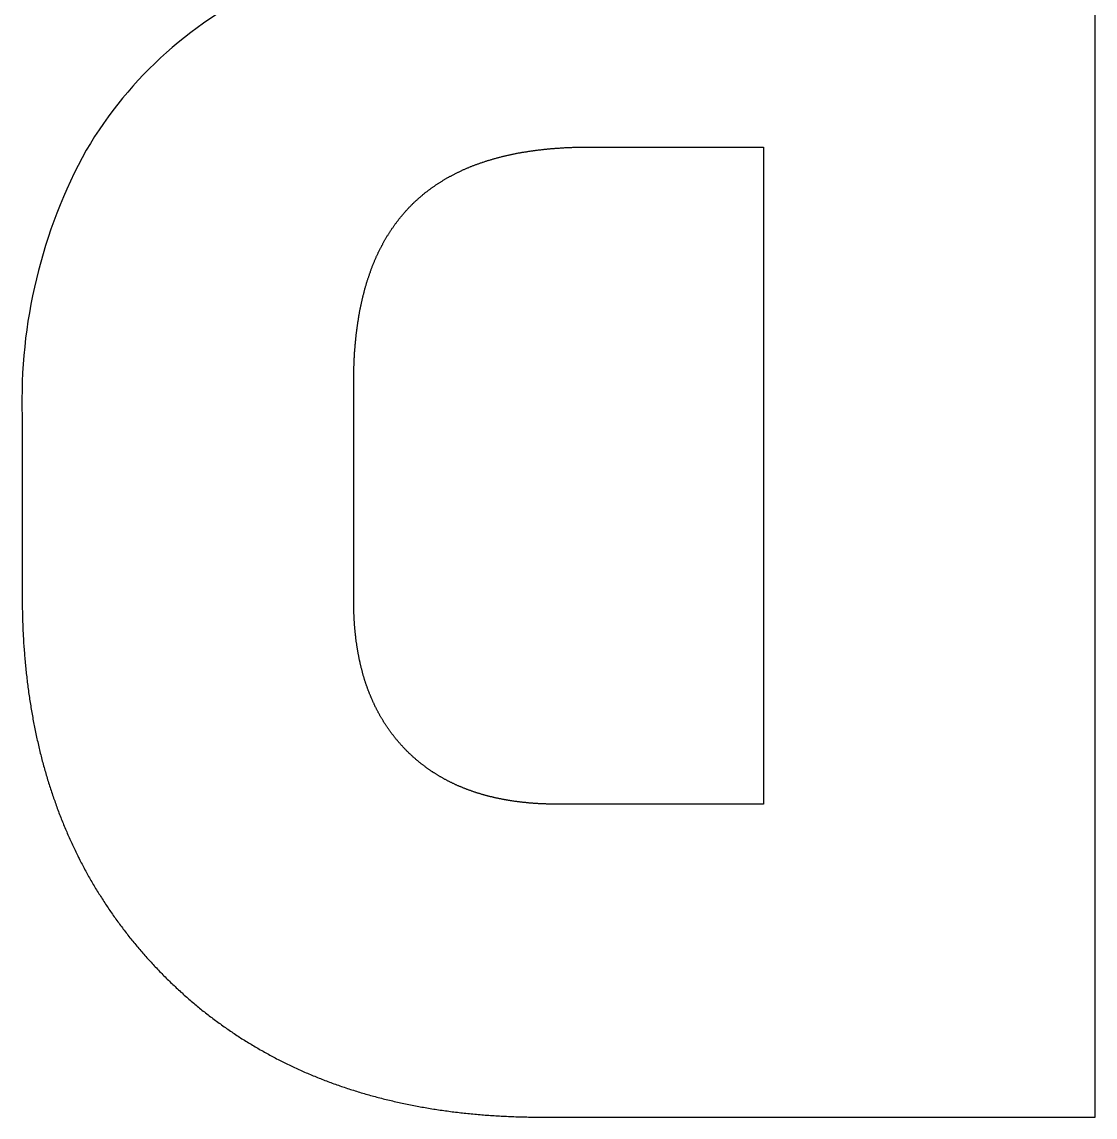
# Model space of a CAD drawing. Header units: millimetres. Extents: x -37 to 1379, y -2 to 984.
# Drawn here: x 124.74 to 137, y 417.44 to 429.94 of the extents above; entities that cross this region are included whole.
import ezdxf

# ---------------------------------------------------------------- set-up
doc = ezdxf.new("R2010")
doc.units = ezdxf.units.MM
doc.layers.get('0').update_dxf_attribs({"lineweight": 25, "true_color": 0xffffff})

msp = doc.modelspace()

# ---------------------------------------------------------------- linework, layer by layer
at = {"color": 5, "true_color": 0x0000ff, "flags": 128}
msp.add_lwpolyline([(127.604, 430.365, 0.156907), (125.479, 428.472, 0.134483), (124.747, 425.436), (124.747, 423.401), (124.747, 423.379), (124.747, 423.358), (124.747, 423.337), (124.747, 423.316), (124.747, 423.295), (124.747, 423.274), (124.748, 423.253), (124.748, 423.232), (124.749, 423.211), (124.749, 423.19), (124.75, 423.169), (124.75, 423.148), (124.751, 423.128), (124.751, 423.107), (124.752, 423.086), (124.753, 423.065), (124.754, 423.045), (124.755, 423.024), (124.755, 423.004), (124.756, 422.983), (124.757, 422.963), (124.758, 422.942), (124.76, 422.922), (124.761, 422.901), (124.762, 422.881), (124.763, 422.86), (124.764, 422.84), (124.766, 422.82), (124.767, 422.8), (124.769, 422.779), (124.77, 422.759), (124.772, 422.739), (124.773, 422.719), (124.775, 422.699), (124.777, 422.679), (124.778, 422.659), (124.78, 422.639), (124.782, 422.619), (124.784, 422.599), (124.786, 422.579), (124.788, 422.559), (124.79, 422.539), (124.792, 422.519), (124.794, 422.5), (124.796, 422.48), (124.799, 422.46), (124.801, 422.441), (124.803, 422.421), (124.805, 422.401), (124.808, 422.382), (124.81, 422.362), (124.813, 422.343), (124.815, 422.323), (124.818, 422.304), (124.821, 422.284), (124.824, 422.265), (124.826, 422.246), (124.829, 422.227), (124.832, 422.207), (124.835, 422.188), (124.838, 422.169), (124.841, 422.15), (124.844, 422.131), (124.847, 422.111), (124.85, 422.092), (124.853, 422.073), (124.857, 422.054), (124.86, 422.035), (124.863, 422.016), (124.867, 421.998), (124.87, 421.979), (124.874, 421.96), (124.877, 421.941), (124.881, 421.922), (124.885, 421.904), (124.888, 421.885), (124.892, 421.866), (124.896, 421.848), (124.9, 421.829), (124.904, 421.81), (124.908, 421.792), (124.912, 421.773), (124.916, 421.755), (124.92, 421.737), (124.924, 421.718), (124.928, 421.7), (124.932, 421.681), (124.937, 421.663), (124.941, 421.645), (124.945, 421.627), (124.95, 421.608), (124.954, 421.59), (124.959, 421.572), (124.963, 421.554), (124.968, 421.536), (124.973, 421.518), (124.977, 421.5), (124.982, 421.482), (124.987, 421.464), (124.992, 421.446), (124.997, 421.428), (125.002, 421.41), (125.007, 421.393), (125.012, 421.375), (125.017, 421.357), (125.022, 421.339), (125.027, 421.322), (125.033, 421.304), (125.038, 421.287), (125.043, 421.269), (125.049, 421.252), (125.054, 421.234), (125.06, 421.217), (125.065, 421.199), (125.071, 421.182), (125.077, 421.164), (125.082, 421.147), (125.088, 421.13), (125.094, 421.112), (125.1, 421.095), (125.106, 421.078), (125.112, 421.061), (125.118, 421.044), (125.124, 421.027), (125.13, 421.01), (125.136, 420.993), (125.142, 420.976), (125.148, 420.959), (125.155, 420.942), (125.161, 420.925), (125.167, 420.908), (125.174, 420.891), (125.18, 420.874), (125.187, 420.857), (125.194, 420.841), (125.2, 420.824), (125.207, 420.807), (125.214, 420.791), (125.22, 420.774), (125.227, 420.758), (125.234, 420.741), (125.241, 420.724), (125.248, 420.708), (125.255, 420.692), (125.262, 420.675), (125.269, 420.659), (125.277, 420.642), (125.284, 420.626), (125.291, 420.61), (125.298, 420.594), (125.306, 420.577), (125.313, 420.561), (125.321, 420.545), (125.328, 420.529), (125.336, 420.513), (125.343, 420.497), (125.351, 420.481), (125.359, 420.465), (125.367, 420.449), (125.374, 420.433), (125.382, 420.417), (125.39, 420.401), (125.398, 420.386), (125.406, 420.37), (125.414, 420.354), (125.422, 420.338), (125.431, 420.323), (125.439, 420.307), (125.447, 420.292), (125.455, 420.276), (125.464, 420.26), (125.472, 420.245), (125.481, 420.229), (125.489, 420.214), (125.498, 420.199), (125.506, 420.183), (125.515, 420.168), (125.524, 420.153), (125.532, 420.137), (125.541, 420.122), (125.55, 420.107), (125.559, 420.092), (125.568, 420.077), (125.577, 420.061), (125.586, 420.046), (125.595, 420.031), (125.604, 420.016), (125.613, 420.001), (125.623, 419.986), (125.632, 419.972), (125.641, 419.957), (125.651, 419.942), (125.66, 419.927), (125.67, 419.912), (125.679, 419.897), (125.689, 419.883), (125.698, 419.868), (125.708, 419.853), (125.718, 419.839), (125.728, 419.824), (125.737, 419.81), (125.747, 419.795), (125.757, 419.781), (125.767, 419.766), (125.777, 419.752), (125.787, 419.738), (125.797, 419.723), (125.808, 419.709), (125.818, 419.695), (125.828, 419.68), (125.838, 419.666), (125.849, 419.652), (125.859, 419.638), (125.87, 419.624), (125.88, 419.61), (125.891, 419.596), (125.901, 419.582), (125.912, 419.568), (125.923, 419.554), (125.934, 419.54), (125.944, 419.526), (125.955, 419.512), (125.966, 419.498), (125.977, 419.484), (125.988, 419.471), (125.999, 419.457), (126.01, 419.443), (126.021, 419.43), (126.033, 419.416), (126.044, 419.403), (126.055, 419.389), (126.067, 419.375), (126.078, 419.362), (126.089, 419.349), (126.101, 419.335), (126.112, 419.322), (126.124, 419.308), (126.136, 419.295), (126.147, 419.282), (126.159, 419.269), (126.171, 419.255), (126.183, 419.242), (126.195, 419.229), (126.207, 419.216), (126.219, 419.203), (126.231, 419.19), (126.243, 419.177), (126.255, 419.164), (126.267, 419.151), (126.279, 419.138), (126.292, 419.125), (126.304, 419.112), (126.316, 419.099), (126.329, 419.087), (126.341, 419.074), (126.354, 419.061), (126.366, 419.049), (126.379, 419.036), (126.392, 419.023), (126.404, 419.011), (126.417, 418.998), (126.43, 418.986), (126.442, 418.974), (126.455, 418.961), (126.468, 418.949), (126.481, 418.937), (126.494, 418.925), (126.507, 418.912), (126.52, 418.9), (126.533, 418.888), (126.546, 418.876), (126.559, 418.864), (126.572, 418.853), (126.585, 418.841), (126.598, 418.829), (126.612, 418.817), (126.625, 418.806), (126.638, 418.794), (126.651, 418.782), (126.665, 418.771), (126.678, 418.759), (126.692, 418.748), (126.705, 418.737), (126.719, 418.725), (126.732, 418.714), (126.746, 418.703), (126.759, 418.691), (126.773, 418.68), (126.786, 418.669), (126.8, 418.658), (126.814, 418.647), (126.828, 418.636), (126.841, 418.625), (126.855, 418.615), (126.869, 418.604), (126.883, 418.593), (126.897, 418.582), (126.911, 418.572), (126.925, 418.561), (126.939, 418.551), (126.953, 418.54), (126.967, 418.53), (126.981, 418.519), (126.995, 418.509), (127.01, 418.499), (127.024, 418.488), (127.038, 418.478), (127.052, 418.468), (127.067, 418.458), (127.081, 418.448), (127.095, 418.438), (127.11, 418.428), (127.124, 418.418), (127.139, 418.408), (127.153, 418.399), (127.168, 418.389), (127.183, 418.379), (127.197, 418.369), (127.212, 418.36), (127.227, 418.35), (127.241, 418.341), (127.256, 418.331), (127.271, 418.322), (127.286, 418.313), (127.301, 418.303), (127.315, 418.294), (127.33, 418.285), (127.345, 418.276), (127.36, 418.267), (127.375, 418.258), (127.39, 418.249), (127.406, 418.24), (127.421, 418.231), (127.436, 418.222), (127.451, 418.213), (127.466, 418.204), (127.482, 418.196), (127.497, 418.187), (127.512, 418.178), (127.528, 418.17), (127.543, 418.161), (127.558, 418.153), (127.574, 418.144), (127.589, 418.136), (127.605, 418.128), (127.621, 418.119), (127.636, 418.111), (127.652, 418.103), (127.668, 418.095), (127.683, 418.087), (127.699, 418.079), (127.715, 418.071), (127.731, 418.063), (127.746, 418.055), (127.762, 418.047), (127.778, 418.04), (127.794, 418.032), (127.81, 418.024), (127.826, 418.017), (127.842, 418.009), (127.858, 418.002), (127.874, 417.994), (127.891, 417.987), (127.907, 417.979), (127.923, 417.972), (127.939, 417.965), (127.956, 417.958), (127.972, 417.95), (127.988, 417.943), (128.005, 417.936), (128.021, 417.929), (128.038, 417.922), (128.054, 417.915), (128.071, 417.908), (128.087, 417.902), (128.104, 417.895), (128.12, 417.888), (128.137, 417.881), (128.154, 417.875), (128.17, 417.868), (128.187, 417.862), (128.204, 417.855), (128.221, 417.849), (128.238, 417.842), (128.255, 417.836), (128.272, 417.83), (128.288, 417.824), (128.305, 417.817), (128.323, 417.811), (128.34, 417.805), (128.357, 417.799), (128.374, 417.793), (128.391, 417.787), (128.408, 417.781), (128.425, 417.776), (128.443, 417.77), (128.46, 417.764), (128.477, 417.758), (128.495, 417.753), (128.512, 417.747), (128.53, 417.742), (128.547, 417.736), (128.565, 417.731), (128.582, 417.725), (128.6, 417.72), (128.617, 417.715), (128.635, 417.71), (128.653, 417.704), (128.67, 417.699), (128.688, 417.694), (128.706, 417.689), (128.724, 417.684), (128.741, 417.679), (128.759, 417.674), (128.777, 417.67), (128.795, 417.665), (128.813, 417.66), (128.831, 417.655), (128.849, 417.651), (128.867, 417.646), (128.885, 417.642), (128.904, 417.637), (128.922, 417.633), (128.94, 417.628), (128.958, 417.624), (128.976, 417.62), (128.995, 417.615), (129.013, 417.611), (129.032, 417.607), (129.05, 417.603), (129.068, 417.599), (129.087, 417.595), (129.105, 417.591), (129.124, 417.587), (129.143, 417.583), (129.161, 417.579), (129.18, 417.576), (129.198, 417.572), (129.217, 417.568), (129.236, 417.565), (129.255, 417.561), (129.274, 417.558), (129.292, 417.554), (129.311, 417.551), (129.33, 417.548), (129.349, 417.544), (129.368, 417.541), (129.387, 417.538), (129.406, 417.535), (129.425, 417.532), (129.445, 417.528), (129.464, 417.525), (129.483, 417.523), (129.502, 417.52), (129.521, 417.517), (129.541, 417.514), (129.56, 417.511), (129.579, 417.509), (129.599, 417.506), (129.618, 417.503), (129.638, 417.501), (129.657, 417.498), (129.677, 417.496), (129.696, 417.493), (129.716, 417.491), (129.735, 417.489), (129.755, 417.486), (129.775, 417.484), (129.795, 417.482), (129.814, 417.48), (129.834, 417.478), (129.854, 417.476), (129.874, 417.474), (129.894, 417.472), (129.914, 417.47), (129.934, 417.468), (129.954, 417.467), (129.974, 417.465), (129.994, 417.463), (130.014, 417.462), (130.034, 417.46), (130.054, 417.459), (130.074, 417.457), (130.095, 417.456), (130.115, 417.454), (130.135, 417.453), (130.156, 417.452), (130.176, 417.451), (130.196, 417.449), (130.217, 417.448), (130.237, 417.447), (130.258, 417.446), (130.278, 417.445), (130.299, 417.444), (130.32, 417.443), (130.34, 417.443), (130.361, 417.442), (130.382, 417.441), (130.402, 417.44), (130.423, 417.44), (130.444, 417.439), (130.465, 417.439), (130.486, 417.438), (130.507, 417.438), (130.528, 417.437), (130.549, 417.437), (130.57, 417.437), (130.591, 417.437), (130.612, 417.436), (130.633, 417.436), (130.654, 417.436), (130.675, 417.436), (136.997, 417.436), (136.997, 442.436)], format="xyb", dxfattribs=at)
msp.add_lwpolyline([(128.532, 425.829), (128.532, 425.84), (128.532, 425.85), (128.532, 425.861), (128.532, 425.871), (128.533, 425.882), (128.533, 425.892), (128.533, 425.903), (128.533, 425.913), (128.533, 425.924), (128.533, 425.934), (128.534, 425.944), (128.534, 425.955), (128.534, 425.965), (128.534, 425.975), (128.535, 425.986), (128.535, 425.996), (128.535, 426.006), (128.536, 426.016), (128.536, 426.027), (128.536, 426.037), (128.537, 426.047), (128.537, 426.057), (128.538, 426.067), (128.538, 426.077), (128.539, 426.088), (128.539, 426.098), (128.54, 426.108), (128.54, 426.118), (128.541, 426.128), (128.541, 426.138), (128.542, 426.148), (128.543, 426.157), (128.543, 426.167), (128.544, 426.177), (128.545, 426.187), (128.545, 426.197), (128.546, 426.207), (128.547, 426.217), (128.548, 426.226), (128.548, 426.236), (128.549, 426.246), (128.55, 426.256), (128.551, 426.265), (128.552, 426.275), (128.553, 426.285), (128.554, 426.294), (128.555, 426.304), (128.556, 426.314), (128.557, 426.323), (128.558, 426.333), (128.559, 426.342), (128.56, 426.352), (128.561, 426.361), (128.562, 426.371), (128.563, 426.38), (128.564, 426.39), (128.565, 426.399), (128.566, 426.408), (128.567, 426.418), (128.569, 426.427), (128.57, 426.436), (128.571, 426.446), (128.572, 426.455), (128.574, 426.464), (128.575, 426.473), (128.576, 426.483), (128.578, 426.492), (128.579, 426.501), (128.58, 426.51), (128.582, 426.519), (128.583, 426.528), (128.585, 426.537), (128.586, 426.546), (128.588, 426.555), (128.589, 426.565), (128.591, 426.574), (128.592, 426.582), (128.594, 426.591), (128.595, 426.6), (128.597, 426.609), (128.598, 426.618), (128.6, 426.627), (128.602, 426.636), (128.603, 426.645), (128.605, 426.654), (128.607, 426.662), (128.609, 426.671), (128.61, 426.68), (128.612, 426.689), (128.614, 426.697), (128.616, 426.706), (128.618, 426.715), (128.62, 426.723), (128.621, 426.732), (128.623, 426.74), (128.625, 426.749), (128.627, 426.758), (128.629, 426.766), (128.631, 426.775), (128.633, 426.783), (128.635, 426.792), (128.637, 426.8), (128.639, 426.808), (128.641, 426.817), (128.643, 426.825), (128.646, 426.834), (128.648, 426.842), (128.65, 426.85), (128.652, 426.859), (128.654, 426.867), (128.657, 426.875), (128.659, 426.883), (128.661, 426.891), (128.663, 426.9), (128.666, 426.908), (128.668, 426.916), (128.67, 426.924), (128.673, 426.932), (128.675, 426.94), (128.678, 426.948), (128.68, 426.956), (128.682, 426.964), (128.685, 426.972), (128.687, 426.98), (128.69, 426.988), (128.692, 426.996), (128.695, 427.004), (128.698, 427.012), (128.7, 427.02), (128.703, 427.028), (128.705, 427.036), (128.708, 427.043), (128.711, 427.051), (128.713, 427.059), (128.716, 427.067), (128.719, 427.074), (128.722, 427.082), (128.724, 427.09), (128.727, 427.098), (128.73, 427.105), (128.733, 427.113), (128.736, 427.12), (128.738, 427.128), (128.741, 427.136), (128.744, 427.143), (128.747, 427.151), (128.75, 427.158), (128.753, 427.166), (128.756, 427.173), (128.759, 427.18), (128.762, 427.188), (128.765, 427.195), (128.768, 427.203), (128.771, 427.21), (128.775, 427.217), (128.778, 427.224), (128.781, 427.232), (128.784, 427.239), (128.787, 427.246), (128.79, 427.253), (128.794, 427.261), (128.797, 427.268), (128.8, 427.275), (128.803, 427.282), (128.807, 427.289), (128.81, 427.296), (128.813, 427.303), (128.817, 427.31), (128.82, 427.317), (128.824, 427.324), (128.827, 427.331), (128.831, 427.338), (128.834, 427.345), (128.838, 427.352), (128.841, 427.359), (128.845, 427.366), (128.848, 427.373), (128.852, 427.38), (128.855, 427.386), (128.859, 427.393), (128.863, 427.4), (128.866, 427.407), (128.87, 427.413), (128.874, 427.42), (128.877, 427.427), (128.881, 427.434), (128.885, 427.44), (128.889, 427.447), (128.892, 427.453), (128.896, 427.46), (128.9, 427.467), (128.904, 427.473), (128.908, 427.48), (128.912, 427.486), (128.916, 427.493), (128.92, 427.499), (128.924, 427.505), (128.928, 427.512), (128.932, 427.518), (128.936, 427.525), (128.94, 427.531), (128.944, 427.537), (128.948, 427.544), (128.952, 427.55), (128.956, 427.556), (128.96, 427.562), (128.964, 427.568), (128.969, 427.575), (128.973, 427.581), (128.977, 427.587), (128.981, 427.593), (128.985, 427.599), (128.99, 427.605), (128.994, 427.611), (128.998, 427.617), (129.003, 427.623), (129.007, 427.629), (129.011, 427.635), (129.016, 427.641), (129.02, 427.647), (129.025, 427.653), (129.029, 427.659), (129.034, 427.665), (129.038, 427.671), (129.043, 427.677), (129.047, 427.683), (129.052, 427.688), (129.056, 427.694), (129.061, 427.7), (129.066, 427.706), (129.07, 427.711), (129.075, 427.717), (129.08, 427.723), (129.084, 427.728), (129.089, 427.734), (129.094, 427.739), (129.099, 427.745), (129.103, 427.751), (129.108, 427.756), (129.113, 427.762), (129.118, 427.767), (129.123, 427.773), (129.128, 427.778), (129.133, 427.783), (129.137, 427.789), (129.142, 427.794), (129.147, 427.8), (129.152, 427.805), (129.157, 427.81), (129.162, 427.816), (129.167, 427.821), (129.173, 427.826), (129.178, 427.831), (129.183, 427.837), (129.188, 427.842), (129.193, 427.847), (129.198, 427.852), (129.203, 427.857), (129.209, 427.862), (129.214, 427.867), (129.219, 427.872), (129.224, 427.878), (129.23, 427.883), (129.235, 427.888), (129.24, 427.893), (129.246, 427.898), (129.251, 427.902), (129.257, 427.907), (129.262, 427.912), (129.267, 427.917), (129.273, 427.922), (129.278, 427.927), (129.284, 427.932), (129.289, 427.937), (129.295, 427.941), (129.301, 427.946), (129.306, 427.951), (129.312, 427.956), (129.317, 427.96), (129.323, 427.965), (129.329, 427.97), (129.334, 427.974), (129.34, 427.979), (129.346, 427.984), (129.352, 427.988), (129.357, 427.993), (129.363, 427.997), (129.369, 428.002), (129.375, 428.006), (129.381, 428.011), (129.387, 428.015), (129.393, 428.02), (129.399, 428.024), (129.405, 428.029), (129.411, 428.033), (129.417, 428.037), (129.423, 428.042), (129.429, 428.046), (129.435, 428.05), (129.441, 428.055), (129.447, 428.059), (129.453, 428.063), (129.459, 428.067), (129.465, 428.071), (129.471, 428.076), (129.478, 428.08), (129.484, 428.084), (129.49, 428.088), (129.496, 428.092), (129.503, 428.096), (129.509, 428.1), (129.515, 428.104), (129.522, 428.108), (129.528, 428.112), (129.535, 428.116), (129.541, 428.12), (129.547, 428.124), (129.554, 428.128), (129.56, 428.132), (129.567, 428.136), (129.573, 428.14), (129.58, 428.144), (129.587, 428.148), (129.593, 428.151), (129.6, 428.155), (129.606, 428.159), (129.613, 428.163), (129.62, 428.166), (129.626, 428.17), (129.633, 428.174), (129.64, 428.177), (129.647, 428.181), (129.654, 428.185), (129.66, 428.188), (129.667, 428.192), (129.674, 428.195), (129.681, 428.199), (129.688, 428.202), (129.695, 428.206), (129.702, 428.209), (129.709, 428.213), (129.716, 428.216), (129.723, 428.22), (129.73, 428.223), (129.737, 428.226), (129.744, 428.23), (129.751, 428.233), (129.758, 428.236), (129.765, 428.24), (129.772, 428.243), (129.779, 428.246), (129.787, 428.25), (129.794, 428.253), (129.801, 428.256), (129.808, 428.259), (129.815, 428.262), (129.823, 428.265), (129.83, 428.269), (129.837, 428.272), (129.845, 428.275), (129.852, 428.278), (129.86, 428.281), (129.867, 428.284), (129.874, 428.287), (129.882, 428.29), (129.889, 428.293), (129.897, 428.296), (129.904, 428.299), (129.912, 428.301), (129.92, 428.304), (129.927, 428.307), (129.935, 428.31), (129.942, 428.313), (129.95, 428.316), (129.958, 428.318), (129.965, 428.321), (129.973, 428.324), (129.981, 428.327), (129.989, 428.329), (129.997, 428.332), (130.004, 428.335), (130.012, 428.337), (130.02, 428.34), (130.028, 428.342), (130.036, 428.345), (130.044, 428.348), (130.052, 428.35), (130.06, 428.353), (130.068, 428.355), (130.076, 428.358), (130.084, 428.36), (130.092, 428.362), (130.1, 428.365), (130.108, 428.367), (130.116, 428.37), (130.124, 428.372), (130.132, 428.374), (130.14, 428.377), (130.148, 428.379), (130.157, 428.381), (130.165, 428.383), (130.173, 428.386), (130.181, 428.388), (130.19, 428.39), (130.198, 428.392), (130.206, 428.394), (130.215, 428.397), (130.223, 428.399), (130.232, 428.401), (130.24, 428.403), (130.248, 428.405), (130.257, 428.407), (130.265, 428.409), (130.274, 428.411), (130.282, 428.413), (130.291, 428.415), (130.3, 428.417), (130.308, 428.419), (130.317, 428.42), (130.325, 428.422), (130.334, 428.424), (130.343, 428.426), (130.351, 428.428), (130.36, 428.43), (130.369, 428.431), (130.378, 428.433), (130.386, 428.435), (130.395, 428.437), (130.404, 428.438), (130.413, 428.44), (130.422, 428.442), (130.431, 428.443), (130.44, 428.445), (130.449, 428.446), (130.457, 428.448), (130.466, 428.449), (130.475, 428.451), (130.484, 428.452), (130.494, 428.454), (130.503, 428.455), (130.512, 428.457), (130.521, 428.458), (130.53, 428.46), (130.539, 428.461), (130.548, 428.462), (130.557, 428.464), (130.567, 428.465), (130.576, 428.466), (130.585, 428.468), (130.594, 428.469), (130.604, 428.47), (130.613, 428.471), (130.622, 428.473), (130.632, 428.474), (130.641, 428.475), (130.65, 428.476), (130.66, 428.477), (130.669, 428.478), (130.679, 428.479), (130.688, 428.48), (130.698, 428.481), (130.707, 428.482), (130.717, 428.483), (130.726, 428.484), (130.736, 428.485), (130.746, 428.486), (130.755, 428.487), (130.765, 428.488), (130.775, 428.489), (130.784, 428.49), (130.794, 428.491), (130.804, 428.492), (130.814, 428.492), (130.823, 428.493), (130.833, 428.494), (130.843, 428.495), (130.853, 428.495), (130.863, 428.496), (130.873, 428.497), (130.882, 428.497), (130.892, 428.498), (130.902, 428.499), (130.912, 428.499), (130.922, 428.5), (130.932, 428.5), (130.942, 428.501), (130.952, 428.501), (130.963, 428.502), (130.973, 428.502), (130.983, 428.503), (130.993, 428.503), (131.003, 428.504), (131.013, 428.504), (131.023, 428.504), (131.034, 428.505), (131.044, 428.505), (131.054, 428.505), (131.065, 428.506), (131.075, 428.506), (131.085, 428.506), (131.096, 428.506), (131.106, 428.507), (131.116, 428.507), (131.127, 428.507), (131.137, 428.507), (131.148, 428.507), (131.158, 428.507), (131.169, 428.507), (131.179, 428.508), (131.19, 428.508), (131.2, 428.508), (131.211, 428.508), (133.211, 428.508), (133.211, 421.008), (130.854, 421.008), (130.845, 421.008), (130.836, 421.008), (130.828, 421.008), (130.819, 421.008), (130.811, 421.008), (130.802, 421.008), (130.794, 421.008), (130.785, 421.008), (130.777, 421.008), (130.768, 421.009), (130.76, 421.009), (130.751, 421.009), (130.743, 421.009), (130.734, 421.009), (130.726, 421.01), (130.717, 421.01), (130.709, 421.01), (130.701, 421.011), (130.692, 421.011), (130.684, 421.011), (130.675, 421.012), (130.667, 421.012), (130.659, 421.013), (130.651, 421.013), (130.642, 421.013), (130.634, 421.014), (130.626, 421.014), (130.618, 421.015), (130.609, 421.015), (130.601, 421.016), (130.593, 421.017), (130.585, 421.017), (130.577, 421.018), (130.568, 421.018), (130.56, 421.019), (130.552, 421.02), (130.544, 421.02), (130.536, 421.021), (130.528, 421.022), (130.52, 421.022), (130.512, 421.023), (130.504, 421.024), (130.496, 421.025), (130.488, 421.026), (130.48, 421.026), (130.472, 421.027), (130.464, 421.028), (130.456, 421.029), (130.448, 421.03), (130.44, 421.031), (130.432, 421.032), (130.425, 421.033), (130.417, 421.034), (130.409, 421.035), (130.401, 421.036), (130.393, 421.037), (130.386, 421.038), (130.378, 421.039), (130.37, 421.04), (130.362, 421.041), (130.355, 421.042), (130.347, 421.043), (130.339, 421.044), (130.331, 421.046), (130.324, 421.047), (130.316, 421.048), (130.308, 421.049), (130.301, 421.05), (130.293, 421.052), (130.286, 421.053), (130.278, 421.054), (130.271, 421.056), (130.263, 421.057), (130.255, 421.058), (130.248, 421.06), (130.24, 421.061), (130.233, 421.063), (130.226, 421.064), (130.218, 421.065), (130.211, 421.067), (130.203, 421.068), (130.196, 421.07), (130.188, 421.071), (130.181, 421.073), (130.174, 421.075), (130.166, 421.076), (130.159, 421.078), (130.152, 421.079), (130.144, 421.081), (130.137, 421.083), (130.13, 421.084), (130.123, 421.086), (130.115, 421.088), (130.108, 421.09), (130.101, 421.091), (130.094, 421.093), (130.087, 421.095), (130.079, 421.097), (130.072, 421.098), (130.065, 421.1), (130.058, 421.102), (130.051, 421.104), (130.044, 421.106), (130.037, 421.108), (130.03, 421.11), (130.023, 421.112), (130.016, 421.114), (130.009, 421.116), (130.002, 421.118), (129.995, 421.12), (129.988, 421.122), (129.981, 421.124), (129.974, 421.126), (129.967, 421.128), (129.96, 421.13), (129.953, 421.132), (129.946, 421.134), (129.939, 421.137), (129.932, 421.139), (129.926, 421.141), (129.919, 421.143), (129.912, 421.146), (129.905, 421.148), (129.899, 421.15), (129.892, 421.152), (129.885, 421.155), (129.878, 421.157), (129.872, 421.159), (129.865, 421.162), (129.858, 421.164), (129.852, 421.167), (129.845, 421.169), (129.838, 421.172), (129.832, 421.174), (129.825, 421.176), (129.819, 421.179), (129.812, 421.182), (129.805, 421.184), (129.799, 421.187), (129.792, 421.189), (129.786, 421.192), (129.779, 421.194), (129.773, 421.197), (129.766, 421.2), (129.76, 421.202), (129.754, 421.205), (129.747, 421.208), (129.741, 421.211), (129.734, 421.213), (129.728, 421.216), (129.722, 421.219), (129.715, 421.222), (129.709, 421.225), (129.703, 421.227), (129.696, 421.23), (129.69, 421.233), (129.684, 421.236), (129.678, 421.239), (129.671, 421.242), (129.665, 421.245), (129.659, 421.248), (129.653, 421.251), (129.647, 421.254), (129.64, 421.257), (129.634, 421.26), (129.628, 421.263), (129.622, 421.266), (129.616, 421.269), (129.61, 421.272), (129.604, 421.275), (129.598, 421.279), (129.592, 421.282), (129.586, 421.285), (129.58, 421.288), (129.574, 421.291), (129.568, 421.295), (129.562, 421.298), (129.556, 421.301), (129.55, 421.304), (129.544, 421.308), (129.538, 421.311), (129.532, 421.315), (129.526, 421.318), (129.521, 421.321), (129.515, 421.325), (129.509, 421.328), (129.503, 421.332), (129.497, 421.335), (129.492, 421.339), (129.486, 421.342), (129.48, 421.346), (129.474, 421.349), (129.469, 421.353), (129.463, 421.356), (129.457, 421.36), (129.452, 421.364), (129.446, 421.367), (129.44, 421.371), (129.435, 421.375), (129.429, 421.378), (129.423, 421.382), (129.418, 421.386), (129.412, 421.389), (129.407, 421.393), (129.401, 421.397), (129.396, 421.401), (129.39, 421.405), (129.385, 421.408), (129.379, 421.412), (129.374, 421.416), (129.368, 421.42), (129.363, 421.424), (129.358, 421.428), (129.352, 421.432), (129.347, 421.436), (129.341, 421.44), (129.336, 421.444), (129.331, 421.448), (129.325, 421.452), (129.32, 421.456), (129.315, 421.46), (129.31, 421.464), (129.304, 421.468), (129.299, 421.472), (129.294, 421.477), (129.289, 421.481), (129.283, 421.485), (129.278, 421.489), (129.273, 421.493), (129.268, 421.498), (129.263, 421.502), (129.258, 421.506), (129.253, 421.511), (129.248, 421.515), (129.242, 421.519), (129.237, 421.524), (129.232, 421.528), (129.227, 421.532), (129.222, 421.537), (129.217, 421.541), (129.212, 421.546), (129.207, 421.55), (129.202, 421.555), (129.197, 421.559), (129.193, 421.564), (129.188, 421.568), (129.183, 421.573), (129.178, 421.577), (129.173, 421.582), (129.168, 421.587), (129.163, 421.591), (129.159, 421.596), (129.154, 421.601), (129.149, 421.605), (129.144, 421.61), (129.139, 421.615), (129.135, 421.62), (129.13, 421.624), (129.125, 421.629), (129.121, 421.634), (129.116, 421.639), (129.111, 421.644), (129.107, 421.648), (129.102, 421.653), (129.098, 421.658), (129.093, 421.663), (129.088, 421.668), (129.084, 421.673), (129.079, 421.678), (129.075, 421.683), (129.07, 421.688), (129.066, 421.693), (129.062, 421.698), (129.057, 421.703), (129.053, 421.708), (129.048, 421.713), (129.044, 421.718), (129.04, 421.723), (129.035, 421.728), (129.031, 421.733), (129.027, 421.738), (129.022, 421.743), (129.018, 421.748), (129.014, 421.754), (129.01, 421.759), (129.006, 421.764), (129.001, 421.769), (128.997, 421.774), (128.993, 421.78), (128.989, 421.785), (128.985, 421.79), (128.981, 421.795), (128.977, 421.801), (128.973, 421.806), (128.969, 421.811), (128.965, 421.817), (128.961, 421.822), (128.957, 421.827), (128.953, 421.833), (128.949, 421.838), (128.945, 421.844), (128.941, 421.849), (128.937, 421.855), (128.933, 421.86), (128.929, 421.866), (128.925, 421.871), (128.922, 421.877), (128.918, 421.882), (128.914, 421.888), (128.91, 421.893), (128.907, 421.899), (128.903, 421.904), (128.899, 421.91), (128.896, 421.916), (128.892, 421.921), (128.888, 421.927), (128.885, 421.933), (128.881, 421.938), (128.877, 421.944), (128.874, 421.95), (128.87, 421.955), (128.867, 421.961), (128.863, 421.967), (128.86, 421.973), (128.856, 421.978), (128.853, 421.984), (128.849, 421.99), (128.846, 421.996), (128.843, 422.002), (128.839, 422.008), (128.836, 422.013), (128.832, 422.019), (128.829, 422.025), (128.826, 422.031), (128.823, 422.037), (128.819, 422.043), (128.816, 422.049), (128.813, 422.055), (128.81, 422.061), (128.806, 422.067), (128.803, 422.073), (128.8, 422.079), (128.797, 422.085), (128.794, 422.091), (128.791, 422.097), (128.788, 422.103), (128.785, 422.11), (128.781, 422.116), (128.778, 422.122), (128.775, 422.128), (128.772, 422.134), (128.769, 422.14), (128.767, 422.147), (128.764, 422.153), (128.761, 422.159), (128.758, 422.165), (128.755, 422.172), (128.752, 422.178), (128.749, 422.184), (128.746, 422.191), (128.744, 422.197), (128.741, 422.203), (128.738, 422.21), (128.735, 422.216), (128.733, 422.222), (128.73, 422.229), (128.727, 422.235), (128.724, 422.242), (128.722, 422.248), (128.719, 422.255), (128.717, 422.261), (128.714, 422.268), (128.711, 422.274), (128.709, 422.281), (128.706, 422.287), (128.704, 422.294), (128.701, 422.3), (128.699, 422.307), (128.696, 422.314), (128.694, 422.32), (128.691, 422.327), (128.689, 422.334), (128.686, 422.34), (128.684, 422.347), (128.682, 422.354), (128.679, 422.36), (128.677, 422.367), (128.675, 422.374), (128.672, 422.381), (128.67, 422.387), (128.668, 422.394), (128.666, 422.401), (128.664, 422.408), (128.661, 422.415), (128.659, 422.422), (128.657, 422.428), (128.655, 422.435), (128.653, 422.442), (128.651, 422.449), (128.649, 422.456), (128.646, 422.463), (128.644, 422.47), (128.642, 422.477), (128.64, 422.484), (128.638, 422.491), (128.636, 422.498), (128.634, 422.505), (128.633, 422.512), (128.631, 422.519), (128.629, 422.526), (128.627, 422.533), (128.625, 422.54), (128.623, 422.548), (128.621, 422.555), (128.619, 422.562), (128.618, 422.569), (128.616, 422.576), (128.614, 422.583), (128.612, 422.591), (128.611, 422.598), (128.609, 422.605), (128.607, 422.612), (128.606, 422.62), (128.604, 422.627), (128.602, 422.634), (128.601, 422.642), (128.599, 422.649), (128.598, 422.656), (128.596, 422.664), (128.595, 422.671), (128.593, 422.679), (128.592, 422.686), (128.59, 422.693), (128.589, 422.701), (128.587, 422.708), (128.586, 422.716), (128.584, 422.723), (128.583, 422.731), (128.582, 422.738), (128.58, 422.746), (128.579, 422.753), (128.578, 422.761), (128.576, 422.769), (128.575, 422.776), (128.574, 422.784), (128.573, 422.791), (128.571, 422.799), (128.57, 422.807), (128.569, 422.814), (128.568, 422.822), (128.567, 422.83), (128.566, 422.838), (128.565, 422.845), (128.563, 422.853), (128.562, 422.861), (128.561, 422.869), (128.56, 422.876), (128.559, 422.884), (128.558, 422.892), (128.557, 422.9), (128.556, 422.908), (128.555, 422.916), (128.555, 422.924), (128.554, 422.931), (128.553, 422.939), (128.552, 422.947), (128.551, 422.955), (128.55, 422.963), (128.549, 422.971), (128.549, 422.979), (128.548, 422.987), (128.547, 422.995), (128.546, 423.003), (128.546, 423.011), (128.545, 423.019), (128.544, 423.028), (128.544, 423.036), (128.543, 423.044), (128.542, 423.052), (128.542, 423.06), (128.541, 423.068), (128.541, 423.076), (128.54, 423.085), (128.54, 423.093), (128.539, 423.101), (128.539, 423.109), (128.538, 423.118), (128.538, 423.126), (128.537, 423.134), (128.537, 423.142), (128.536, 423.151), (128.536, 423.159), (128.536, 423.167), (128.535, 423.176), (128.535, 423.184), (128.535, 423.193), (128.534, 423.201), (128.534, 423.209), (128.534, 423.218), (128.534, 423.226), (128.533, 423.235), (128.533, 423.243), (128.533, 423.252), (128.533, 423.26), (128.533, 423.269), (128.533, 423.277), (128.533, 423.286), (128.532, 423.295), (128.532, 423.303), (128.532, 423.312), (128.532, 423.32), (128.532, 423.329)], close=True, dxfattribs=at)

doc.saveas('drawing.dxf')
